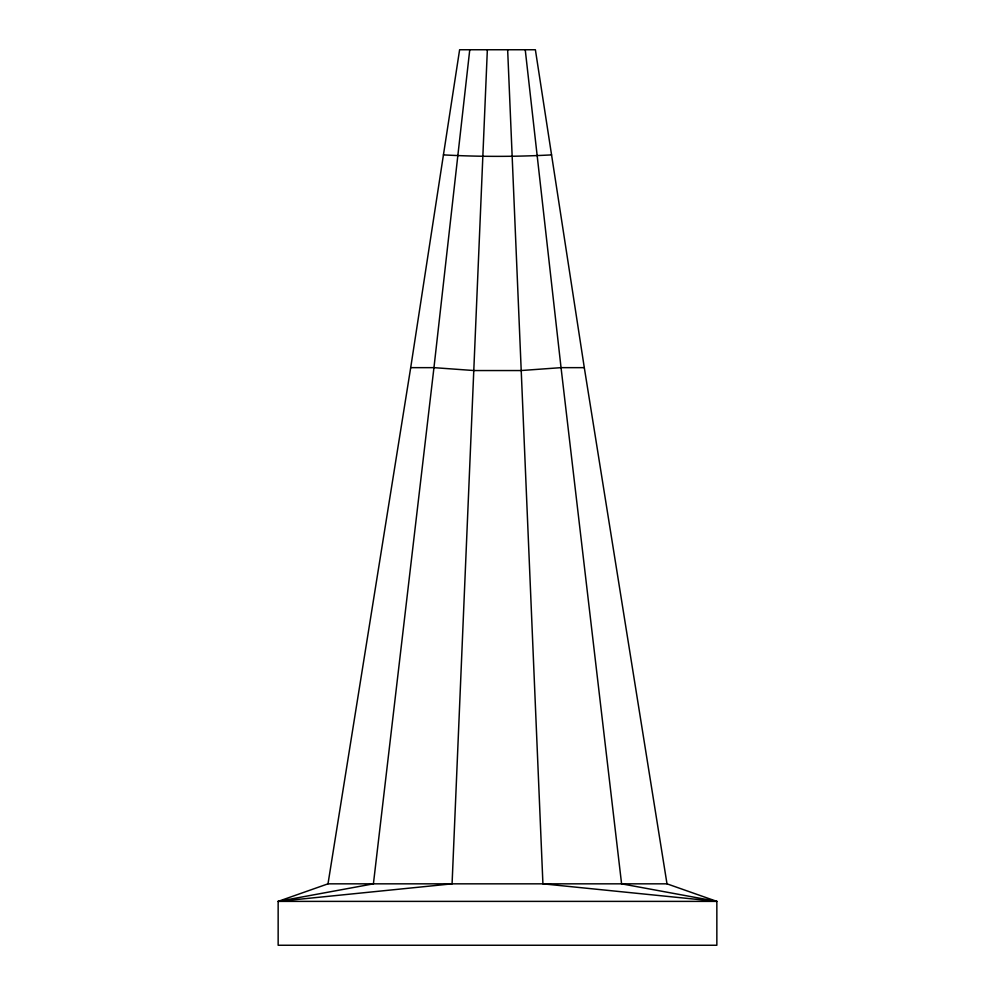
<?xml version="1.0" encoding="UTF-8"?>
<svg xmlns="http://www.w3.org/2000/svg" width="995" height="995" viewBox="0 0 995 995"><rect width="100%" height="100%" fill="white"/><g stroke="black" fill="none" stroke-linecap="round" stroke-linejoin="round"><path stroke-width="1.49" d="M487.351 49.75L452.078 883.834L278.152 901.383L278.152 945.25L716.848 945.25L716.848 901.383L666.998 883.834L328.002 883.834L278.152 901.383L716.848 901.383L621.589 883.834L561.043 367.652L525.236 49.75M469.764 49.75L433.957 367.652L373.411 883.834L278.152 901.383M328.002 883.834L410.699 367.652L459.615 49.75L535.385 49.75L584.301 367.652L666.998 883.834M443.434 154.884C479.49 156.849 515.51 156.849 551.566 154.884M410.699 367.652L433.957 367.652L474.117 370.55L520.882 370.55L561.043 367.652L584.301 367.652M716.848 901.383L542.922 883.834L507.649 49.75"/></g></svg>
